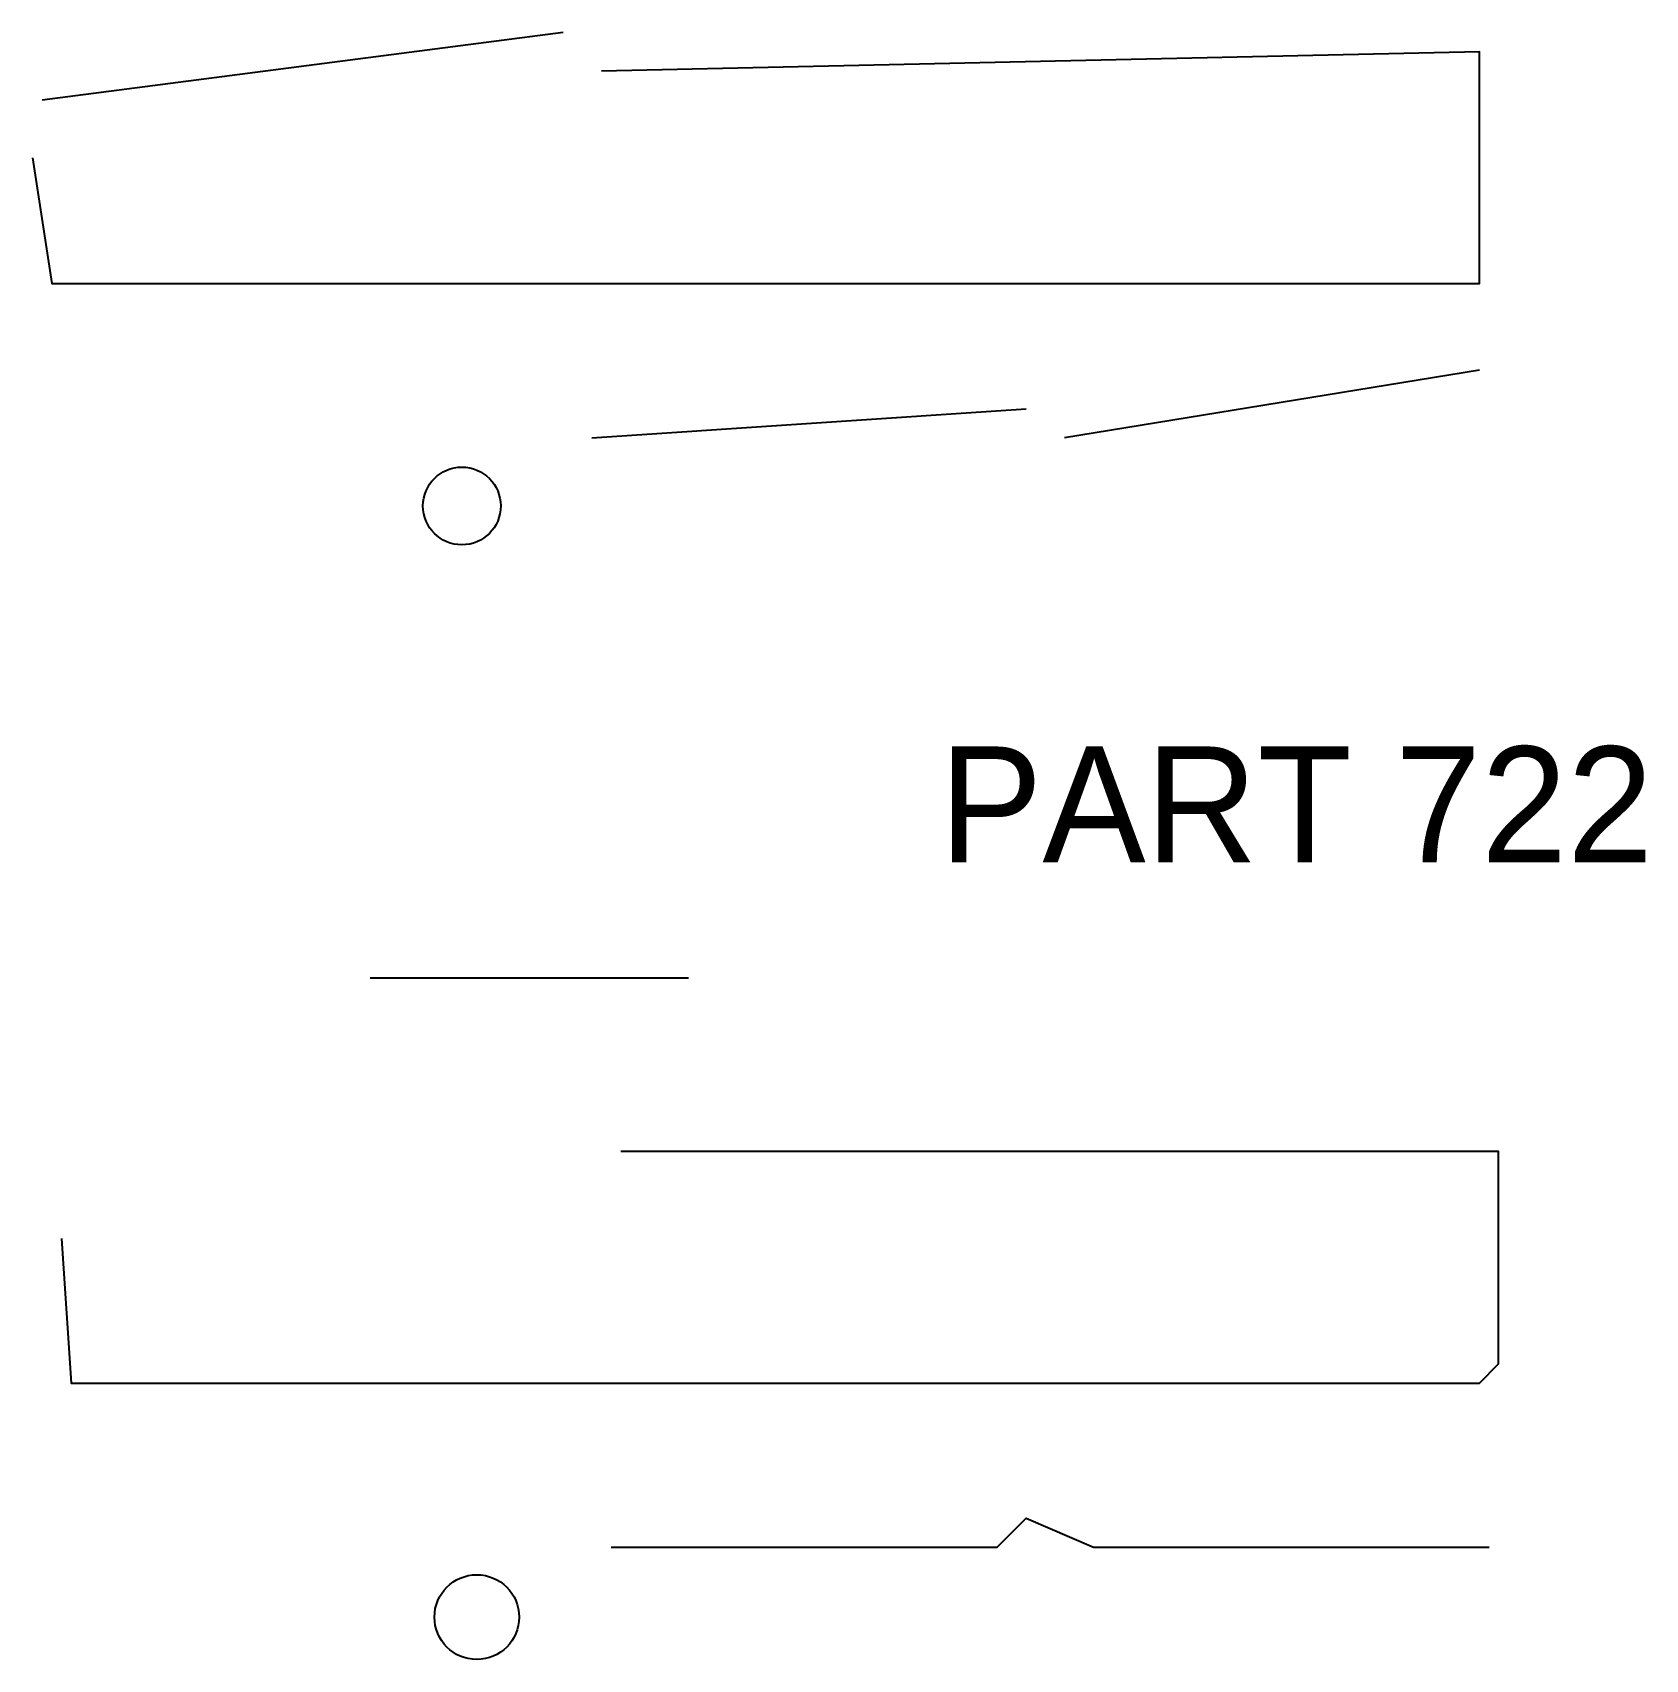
# Model space of a CAD drawing. Header units: millimetres. Extents: x 72 to 239, y 865 to 1034.
import ezdxf

# ---------------------------------------------------------------- set-up
doc = ezdxf.new("R2010")
doc.units = ezdxf.units.MM
doc.layers.add('ANNOTATIONS', color=3, linetype='Continuous')
doc.layers.add('GEOMETRY', color=7, linetype='Continuous')

msp = doc.modelspace()

# ---------------------------------------------------------------- linework, layer by layer
at = {"layer": 'GEOMETRY'}
for points in [[(127, 1034), (73, 1027)], [(72, 1021), (74, 1008), (222, 1008), (222, 1032), (131, 1030)], [(222, 999), (179, 992)], [(130, 992), (175, 995)], [(107, 936), (140, 936)], [(75, 909), (76, 894), (222, 894), (224, 896), (224, 918), (133, 918)], [(132, 877), (172, 877), (175, 880), (182, 877), (223, 877)]]:
    msp.add_lwpolyline(points, dxfattribs=at)
for centre, radius in [((116.51, 984.93), 4.03), ((118.06, 869.75), 4.39)]:
    msp.add_circle(centre, radius, dxfattribs=at)

# ---------------------------------------------------------------- texts
at = {"layer": 'ANNOTATIONS'}
msp.add_text('PART 722', height=12, dxfattribs=at).set_placement((166, 948))

doc.saveas('drawing.dxf')
